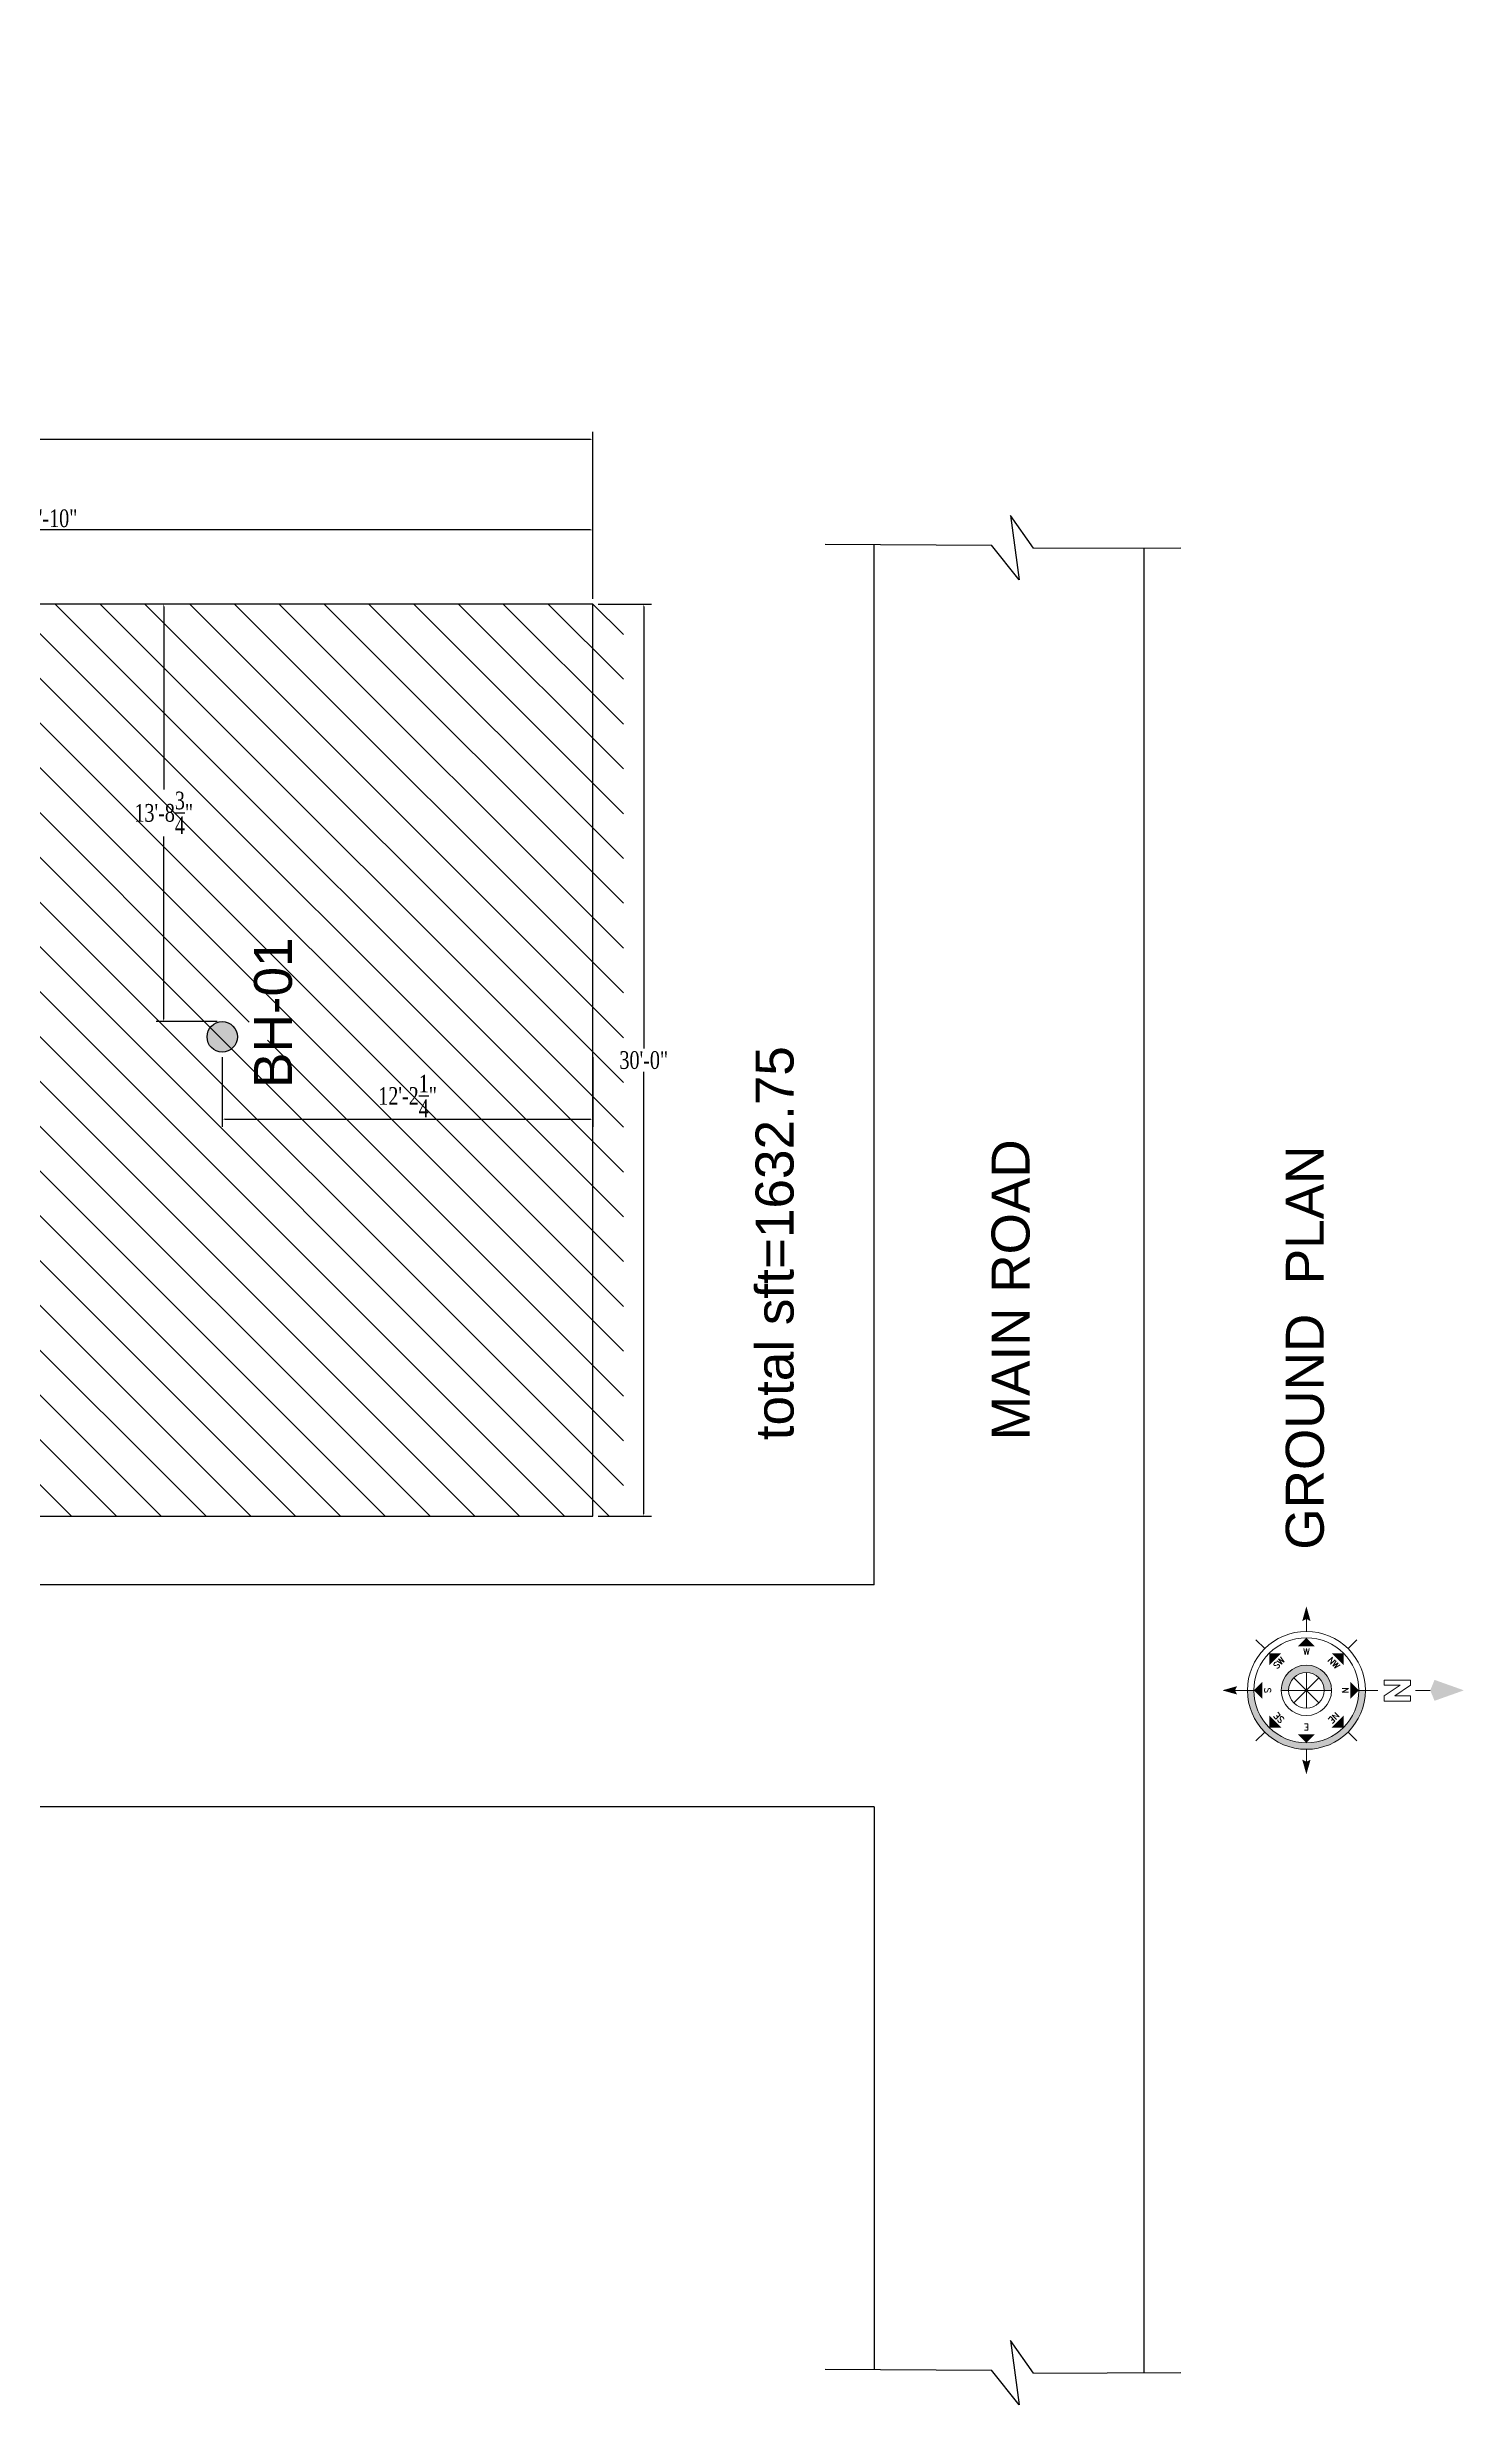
# Model space of a CAD drawing. Header units: inches. Extents: x -54558 to 35158, y -4190 to 41945.
# Drawn here: x -53947 to -53388, y -4190 to -3259 of the extents above; entities that cross this region are included whole.
import ezdxf
from ezdxf.enums import TextEntityAlignment as Align

# ---------------------------------------------------------------- set-up
doc = ezdxf.new("R2010")
doc.units = ezdxf.units.IN
doc.header["$MEASUREMENT"] = 0
doc.linetypes.add('Dash 1_16_', pattern=[3.175, 1.5875, -1.5875])
doc.layers.get('0').update_dxf_attribs({"true_color": 0xe4c8de})
for name, color, linetype, lineweight in [('A-FURN-FIXD', 44, 'Continuous', 9), ('A_WALL', 7, 'Continuous', 30), ('ROAD', 251, 'Continuous', 30)]:
    doc.layers.add(name, color=color, linetype=linetype, lineweight=lineweight)
doc.layers.add('title', color=7, linetype='Continuous')
doc.styles.add('Arial', font='arial.ttf')
doc.styles.add('LOGO', font='times.ttf', dxfattribs={"width": 0.75, "height": 7})
doc.styles.add('ROMANS', font='romans.shx', dxfattribs={"width": 0.8})
doc.dimstyles.new('STANDARD$0', dxfattribs={"dimtxt": 2, "dimasz": 1, "dimexe": 3, "dimexo": 2, "dimgap": 1, "dimtad": 1, "dimtih": 1, "dimtoh": 1, "dimzin": 3, "dimdsep": 46, "dimlunit": 4, "dimtxsty": 'LOGO', "dimcen": 0.09, "dimdle": 6, "dimclrd": 256, "dimclre": 256, "dimclrt": 7, "dimadec": 0, "dimazin": 1, "dimtm": 1e-09, "dimtfac": 1, "dimtofl": 0, "dimtmove": 0, "dimatfit": 2, "dimfxl": 1, "dimtolj": 1, "dimtzin": 0, "dimlwd": -1, "dimlwe": -1, "dimarcsym": 0})

# ---------------------------------------------------------------- blocks, each defined once
blk = doc.blocks.new('Anno_North_J_Metric')
at = {"layer": 'title', "lineweight": 18}
h = blk.add_hatch(color=256, dxfattribs=at)
h.paths.add_polyline_path([(4.17, 0), (4.68, 0, 1), (-4.68, 0), (-4.17, 0, -1)])
h.paths.add_polyline_path([(-1.41, 0), (-2, 0, 1), (2, 0), (1.41, 0, -1)])
for p, q in [((0, 4.68), (0, 5.67)), ((-3.31, 3.31), (-4.01, 4.01)), ((3.31, 3.31), (4.01, 4.01)), ((-8.67, 0), (-9.83, 0)), ((-8.27, 0.86), (-6.17, 0.86)), ((-8.27, 0.44), (-8.27, 0.86)), ((-7.01, 0.44), (-8.27, 0.44)), ((-8.27, -0.4), (-7.01, 0.44)), ((-6.17, 0.44), (-7.43, -0.4)), ((-6.17, 0.86), (-6.17, 0.44)), ((-4.68, 0), (-5.67, 0)), ((-4.68, 0), (-4.17, 0)), ((1, -1), (-1, 1)), ((1, 1), (-1, -1)), ((-1, 1), (1, -1)), ((-1, -1), (1, 1)), ((0, -1.41), (0, 1.41)), ((0, 1.41), (0, -1.41)), ((1.41, 0), (2, 0)), ((4.68, 0), (4.17, 0)), ((4.68, 0), (5.67, 0)), ((-8.27, -0.82), (-8.27, -0.4)), ((-6.17, -0.82), (-8.27, -0.82)), ((-7.43, -0.4), (-6.17, -0.4)), ((-6.17, -0.4), (-6.17, -0.82)), ((-1.41, 0), (-2, 0)), ((1.41, 0), (-1.41, 0)), ((-1.41, 0), (1.41, 0)), ((-3.31, -3.31), (-4.01, -4.01)), ((3.31, -3.31), (4.01, -4.01)), ((0, -4.68), (0, -5.67))]:
    blk.add_line(p, q, dxfattribs=at)
for radius in [4.68, 4.17, 2, 1.41]:
    blk.add_circle((0, 0), radius, dxfattribs=at)
for points in [[(-0.33, 5.5), (0, 5.67), (0, 6.67)], [(0, 6.67), (0.33, 5.5), (0, 5.67)], [(0, 4.17), (0.67, 3.5), (-0.67, 3.5)], [(-2.95, 2.95), (-2, 2.95), (-2.95, 2)], [(2.95, 2.95), (2.95, 2), (2, 2.95)], [(-9.83, 0), (-10.17, 0.83), (-12.5, 0)], [(-12.5, 0), (-10.17, -0.83), (-9.83, 0)], [(-4.17, 0), (-3.5, 0.67), (-3.5, -0.67)], [(4.17, 0), (3.5, -0.67), (3.5, 0.67)], [(5.5, 0.33), (5.67, 0), (6.67, 0)], [(6.67, 0), (5.5, -0.33), (5.67, 0)], [(-2.95, -2.95), (-2.95, -2), (-2, -2.95)], [(0, -4.17), (-0.67, -3.5), (0.67, -3.5)], [(2.95, -2.95), (2, -2.95), (2.95, -2)], [(0, -6.67), (-0.33, -5.5), (0, -5.67)], [(0.33, -5.5), (0, -5.67), (0, -6.67)]]:
    blk.add_solid(points, dxfattribs=at)
at = {"layer": 'title', "lineweight": 18, "style": 'ROMANS'}
for s, rotation, p in [('NE', 45, (-2, 2)), ('SE', 315, (2, 2)), ('N', 90, (-2.83, 0)), ('S', 90, (3.33, 0)), ('NW', 135, (-2, -2)), ('SW', 225, (2, -2)), ('W', 180, (0, -2.83))]:
    blk.add_text(s, height=0.5, rotation=rotation, dxfattribs=at).set_placement(p, align=Align.CENTER)
blk.add_text('E', height=0.5, dxfattribs=at).set_placement((0, 2.67), align=Align.CENTER)
blk = doc.blocks.new('North')
at = {"layer": 'title', "linetype": 'Dash 1_16_', "lineweight": 20, "xscale": 79.54979519464541, "yscale": 79.54979519464541, "zscale": 79.54979519464541, "rotation": 270}
blk.add_blockref('Anno_North_J_Metric', (8025510, 1107807), dxfattribs=at)
blk = doc.blocks.new('*D593')
at = {"ltscale": 0.25}
for p, q in [((-53880.12, -3479.26), (-53904.2, -3479.26)), ((-53901.2, -3480.26), (-53901.2, -3552.39)), ((-53901.2, -3643.06), (-53901.2, -3570.93)), ((-53880.12, -3644.06), (-53904.2, -3644.06))]:
    blk.add_line(p, q, dxfattribs=at)
for points in [[(-53901.37, -3480.26), (-53901.04, -3480.26), (-53901.2, -3479.26)], [(-53901.37, -3643.06), (-53901.04, -3643.06), (-53901.2, -3644.06)]]:
    blk.add_solid(points, dxfattribs=at)
at = {"color": 7, "ltscale": 0.25, "insert": (-53901.2, -3561.66), "char_height": 7, "attachment_point": 5, "style": 'LOGO'}
blk.add_mtext('\\A1;13\'-8{\\H1.000000x;\\S3/4;}"', dxfattribs=at)
blk = doc.blocks.new('*D594')
at = {"ltscale": 0.25}
for p, q in [((-53878.12, -3658.06), (-53878.12, -3685.53)), ((-53731.85, -3658.06), (-53731.85, -3685.53)), ((-53877.12, -3682.53), (-53732.85, -3682.53))]:
    blk.add_line(p, q, dxfattribs=at)
for points in [[(-53877.12, -3682.36), (-53877.12, -3682.7), (-53878.12, -3682.53)], [(-53732.85, -3682.36), (-53732.85, -3682.7), (-53731.85, -3682.53)]]:
    blk.add_solid(points, dxfattribs=at)
at = {"color": 7, "ltscale": 0.25, "insert": (-53804.99, -3673.38), "char_height": 7, "attachment_point": 5, "style": 'LOGO'}
blk.add_mtext('\\A1;12\'-2{\\H1.000000x;\\S1/4;}"', dxfattribs=at)
blk = doc.blocks.new('*D598')
at = {"ltscale": 0.25}
for p, q in [((-53729.85, -3479.26), (-53708.8, -3479.26)), ((-53711.8, -3480.26), (-53711.8, -3654.7)), ((-53711.8, -3838.26), (-53711.8, -3663.82)), ((-53729.85, -3839.26), (-53708.8, -3839.26))]:
    blk.add_line(p, q, dxfattribs=at)
for points in [[(-53711.97, -3480.26), (-53711.64, -3480.26), (-53711.8, -3479.26)], [(-53711.97, -3838.26), (-53711.64, -3838.26), (-53711.8, -3839.26)]]:
    blk.add_solid(points, dxfattribs=at)
at = {"color": 7, "ltscale": 0.25, "insert": (-53711.8, -3659.26), "char_height": 7, "attachment_point": 5, "style": 'LOGO'}
blk.add_mtext('\\A1;30\'-0"', dxfattribs=at)
blk = doc.blocks.new('*D599')
at = {"ltscale": 0.25}
for p, q in [((-54161.85, -3477.26), (-54161.85, -3447.02)), ((-53732.85, -3450.02), (-54160.85, -3450.02)), ((-53731.85, -3477.26), (-53731.85, -3447.02))]:
    blk.add_line(p, q, dxfattribs=at)
for points in [[(-54160.85, -3449.86), (-54160.85, -3450.19), (-54161.85, -3450.02)], [(-53732.85, -3449.86), (-53732.85, -3450.19), (-53731.85, -3450.02)]]:
    blk.add_solid(points, dxfattribs=at)
at = {"color": 7, "ltscale": 0.25, "insert": (-53946.85, -3445.46), "char_height": 7, "attachment_point": 5, "style": 'LOGO'}
blk.add_mtext('\\A1;35\'-10"', dxfattribs=at)
blk = doc.blocks.new('*D574')
at = {"ltscale": 0.25}
for p, q in [((-54452.85, -3561.26), (-54452.85, -3411.34)), ((-53732.85, -3414.34), (-54451.85, -3414.34)), ((-53731.85, -3477.26), (-53731.85, -3411.34))]:
    blk.add_line(p, q, dxfattribs=at)
for points in [[(-54451.85, -3414.17), (-54451.85, -3414.5), (-54452.85, -3414.34)], [(-53732.85, -3414.17), (-53732.85, -3414.5), (-53731.85, -3414.34)]]:
    blk.add_solid(points, dxfattribs=at)
at = {"color": 7, "ltscale": 0.25, "insert": (-54092.35, -3409.78), "char_height": 7, "attachment_point": 5, "style": 'LOGO'}
blk.add_mtext('\\A1;60\'-1"', dxfattribs=at)

msp = doc.modelspace()

# ---------------------------------------------------------------- hatches: boundary and pattern name
at = {"ltscale": 0.25}
h = msp.add_hatch(dxfattribs=at)
h.set_pattern_fill('ANSI31', color=256, scale=100, angle=90, style=0)
h.set_pattern_definition([(135, (-53502.372, -3001.67), (-8.83883, -8.83883), [])])
h.paths.add_polyline_path([(-53719.852, -2791.314), (-53719.852, -2431.314), (-54149.852, -2431.314), (-54149.852, -2515.314), (-54440.852, -2515.314), (-54440.852, -2791.314)])
h.paths.add_polyline_path([(-54149.852, -3563.26), (-54440.852, -3563.26), (-54440.852, -3839.26), (-53719.852, -3839.26), (-53719.852, -3479.26), (-54149.852, -3479.26)])
h.paths.add_polyline_path([(-53866.12, -3644.061, -1), (-53866.12, -3656.061, -1)], flags=16)
h.paths.add_polyline_path([(-54325.68, -3709.473, -1), (-54325.68, -3697.473, -1)], flags=16)
h.paths.add_polyline_path([(-53914.377, -3576.965), (-53914.377, -3552.356), (-53894.453, -3552.356), (-53894.453, -3576.965)], flags=24)
h.paths.add_polyline_path([(-53799.948, -3688.833), (-53799.948, -3664.224), (-53780.024, -3664.224), (-53780.024, -3688.833)], flags=24)
h.paths.add_polyline_path([(-54344.782, -3783.672), (-54344.782, -3759.062), (-54324.737, -3759.062), (-54324.737, -3783.672)], flags=24)
h.paths.add_polyline_path([(-54393.238, -3714.141), (-54393.238, -3692.805), (-54373.294, -3692.805), (-54373.294, -3714.141)], flags=24)
h.paths.add_polyline_path([(-54316.571, -3727.136), (-54316.571, -3662.88), (-54293.754, -3662.88), (-54293.754, -3727.136)], flags=24)
h.paths.add_polyline_path([(-53857.37, -3673.956), (-53857.37, -3612.441), (-53834.553, -3612.441), (-53834.553, -3673.956)], flags=24)
h.paths.add_polyline_path([(-54020.972, -2770.298), (-54020.972, -2482.371), (-53845.744, -2482.371), (-53845.744, -2770.298)], flags=24)
at = {"layer": 'A_WALL', "ltscale": 0.25}
msp.add_hatch(color=1, dxfattribs=at).paths.add_polyline_path([(-53884.12, -3650.061, 1), (-53872.12, -3650.061, 1)])

# ---------------------------------------------------------------- linework, layer by layer
msp.add_lwpolyline([(-53731.852, -3479.26), (-54161.852, -3479.26), (-54161.852, -3563.26), (-54452.852, -3563.26), (-54452.852, -3839.26), (-53731.852, -3839.26), (-53731.852, -3479.26)], dxfattribs=at)
at = {"layer": 'A_WALL', "color": 1, "ltscale": 0.25}
msp.add_circle((-53878.12, -3650.061), 6, dxfattribs=at)
at = {"layer": 'ROAD'}
for p, q in [((-53558.006, -3457.24), (-53567.09, -3444.357)), ((-53567.09, -3444.357), (-53563.64, -3469.761)), ((-53640.225, -3455.684), (-53574.584, -3456.036)), ((-53620.852, -3866.29), (-53620.852, -3455.788)), ((-53563.64, -3469.761), (-53574.584, -3456.036)), ((-53558.006, -3457.24), (-53499.864, -3457.056)), ((-53514.372, -4177.251), (-53514.372, -3457.102)), ((-53620.852, -3866.29), (-54544.786, -3866.29)), ((-53620.852, -3953.849), (-54546.049, -3953.849)), ((-53620.852, -3953.849), (-53620.852, -4175.937)), ((-53558.006, -4177.389), (-53567.09, -4164.506)), ((-53567.09, -4164.506), (-53563.64, -4189.91)), ((-53640.225, -4175.833), (-53574.584, -4176.185)), ((-53563.64, -4189.91), (-53574.584, -4176.185)), ((-53558.006, -4177.389), (-53499.864, -4177.205))]:
    msp.add_line(p, q, dxfattribs=at)

# ---------------------------------------------------------------- block references
at = {"layer": 'A-FURN-FIXD', "lineweight": 30, "xscale": 0.0625, "yscale": 0.0625, "zscale": 0.0625, "rotation": 270}
msp.add_blockref('North', (-122688.311, 497686.431), dxfattribs=at)

# ---------------------------------------------------------------- texts
at = {"char_height": 15, "attachment_point": 1, "rotation": 90, "style": 'Arial'}
for s, insert, width in [('{\\C1;BH-01}', (-53865.62, -3670.206), 161.39351), ('total sft=1632.75', (-53667.704, -3809.244), 191.01365), ('MAIN ROAD', (-53574.597, -3809.244), 161.39351), ('GROUND  PLAN', (-53458.508, -3852.441), 161.39351)]:
    msp.add_mtext(s, dxfattribs=dict(at, insert=insert, width=width))

# ---------------------------------------------------------------- dimensions: what is measured, and where the dimension line sits
at = {"ltscale": 0.25}
for base, p1, p2, angle, picture, middle in [((-54452.852, -3414.337), (-53731.852, -3479.26), (-54452.852, -3563.26), 180, '*D574', (-54092.352, -3409.776)), ((-54161.852, -3450.022), (-53731.852, -3479.26), (-54161.852, -3479.26), 180, '*D599', (-53946.852, -3445.461)), ((-53901.203, -3479.26), (-53878.12, -3644.061), (-53878.12, -3479.26), 90, '*D593', (-53901.203, -3561.661)), ((-53711.803, -3479.26), (-53731.852, -3839.26), (-53731.852, -3479.26), 90, '*D598', (-53711.803, -3659.26)), ((-53731.852, -3682.528), (-53878.12, -3656.061), (-53731.852, -3656.061), 180, '*D594', (-53804.986, -3673.377))]:
    dim = msp.add_linear_dim(base=base, p1=p1, p2=p2, angle=angle, dimstyle='STANDARD$0', dxfattribs=at)
    dim.commit()
    dim.dimension.update_dxf_attribs({"geometry": picture, "text_midpoint": middle})

doc.saveas('drawing.dxf')
